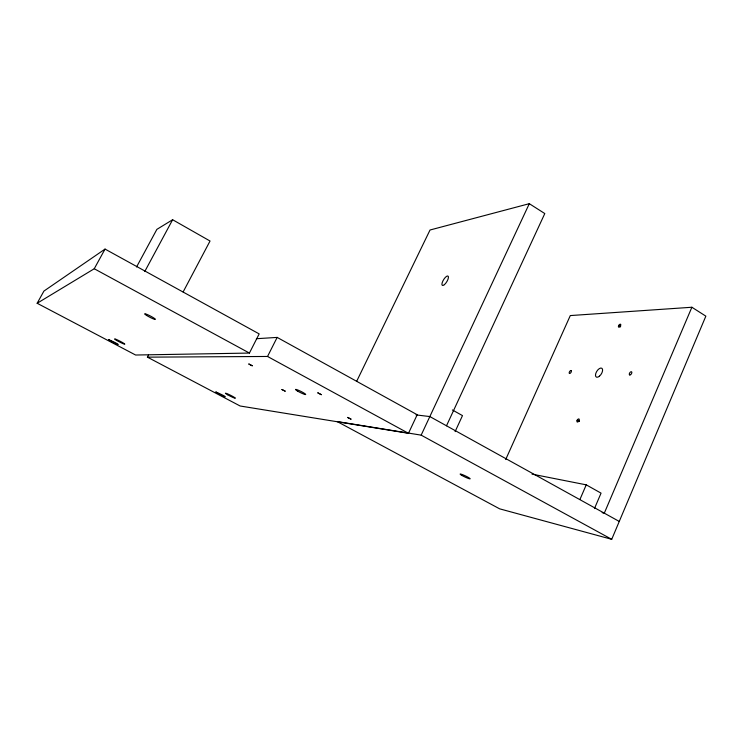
<?xml version="1.0" encoding="UTF-8"?>
<svg xmlns="http://www.w3.org/2000/svg" width="743" height="743" viewBox="0 0 743 743"><rect width="100%" height="100%" fill="white"/><g stroke="black" fill="none" stroke-linecap="round" stroke-linejoin="round"><path stroke-width="1.11" d="M337.164 421.55L499.64 508.834L611.721 539.316L705.85 316.146L691.882 307.249L570.299 315.571L505.695 459.536M691.882 307.249L604.3 513.172L602.155 512.661M594.446 508.584L601.05 493.138L586.236 484.845L532.025 474.127M580.004 499.305L586.236 484.845M455.106 431.609L462.48 415.606L452.385 409.96M446.497 425.785L544.795 213.557L529.304 203.684L430.03 230.005L356.696 381.252M338.297 421.736L421.16 435.138L529.304 203.684M148.461 355.154L147.411 357.151L240.128 405.994L408.474 433.299L417.194 414.733L277.158 337.406L256.391 338.715M147.411 357.151L267.536 356.464L277.158 337.406M249.416 353.064L259.168 333.904L105.042 249.081L43.93 291.07L37.15 303.265L135.616 355.024L249.416 353.064L94.25 268.752L37.15 303.265M577.125 420.389L577.339 419.981A1.746 0.892 -59.4 0 1 579.224 419.34A1.746 0.892 -59.4 0 1 577.859 421.94A1.746 0.892 -59.4 0 1 577.125 420.389L579.048 421.495M618.603 325.74L618.808 325.35A1.727 0.854 -56 0 1 620.749 324.505A1.727 0.854 -56 0 1 619.421 327.041A1.727 0.854 -56 0 1 618.603 325.74L620.47 326.892M183.131 291.962L210.037 241.02L172.627 219.733L156.866 229.373L136.563 266.969M144.774 271.501L172.627 219.733M94.25 268.752L105.042 249.081M416.006 414.9L429.835 416.563L619.263 521.447M421.16 435.138L611.721 539.316M267.536 356.464L408.474 433.299M577.339 419.981L579.261 421.095M618.808 325.35L620.674 326.502M347.631 417.436L350.984 419.117L347.631 417.436M281.941 389.536L285.154 391.143L281.941 389.536M108.58 339.57C118.936 346.517 123.775 346.089 108.58 339.57M248.859 364.024L252.239 365.779L248.859 364.024M215.934 391.998C223.699 397.514 232.383 399.195 215.934 391.998M317.846 392.861L321.32 394.672L317.846 392.861M571.042 370.553L570.81 370.553A1.662 0.799 -58.3 0 0 569.389 372.002A1.662 0.799 -58.3 0 0 569.519 373.469L569.751 373.478A1.662 0.799 -58.3 0 0 571.181 372.029A1.662 0.799 -58.3 0 0 571.042 370.553M629.86 374.955L629.609 374.89A1.82 0.957 -56.9 0 1 630.185 372.28A1.82 0.957 -56.9 0 1 631.829 372.68A1.82 0.957 -56.9 0 1 629.86 374.955M297.386 390.967A5.712 0.659 26.4 0 0 305.679 394.561A5.712 0.659 26.4 0 0 298.797 390.4A5.712 0.659 26.4 0 0 297.386 390.967M227.572 394.737A5.554 0.464 26.7 0 0 235.373 398.239A5.554 0.464 26.7 0 0 228.324 394.208A5.554 0.464 26.7 0 0 227.572 394.737M146.501 315.376A6.018 0.678 27.4 0 0 155.306 319.444A6.018 0.678 27.4 0 0 148.368 315.023A6.018 0.678 27.4 0 0 146.501 315.376M116.382 340.266A5.795 0.474 27.2 0 0 124.768 344.232A5.795 0.474 27.2 0 0 117.914 340.145A5.795 0.474 27.2 0 0 116.382 340.266M461.644 475.288A5.545 0.604 25.3 0 0 470.022 478.882A5.545 0.604 25.3 0 0 463.818 475.176A5.545 0.604 25.3 0 0 461.644 475.288M444.407 284.653A5.461 1.895 -58.7 0 0 448.317 276.415A5.461 1.895 -58.7 0 0 442.819 281.114A5.461 1.895 -58.7 0 0 444.407 284.653M599.471 376.153A5.21 2.628 -57.6 0 0 601.895 368.287A5.21 2.628 -57.6 0 0 595.765 373.506A5.21 2.628 -57.6 0 0 599.471 376.153"/></g></svg>
